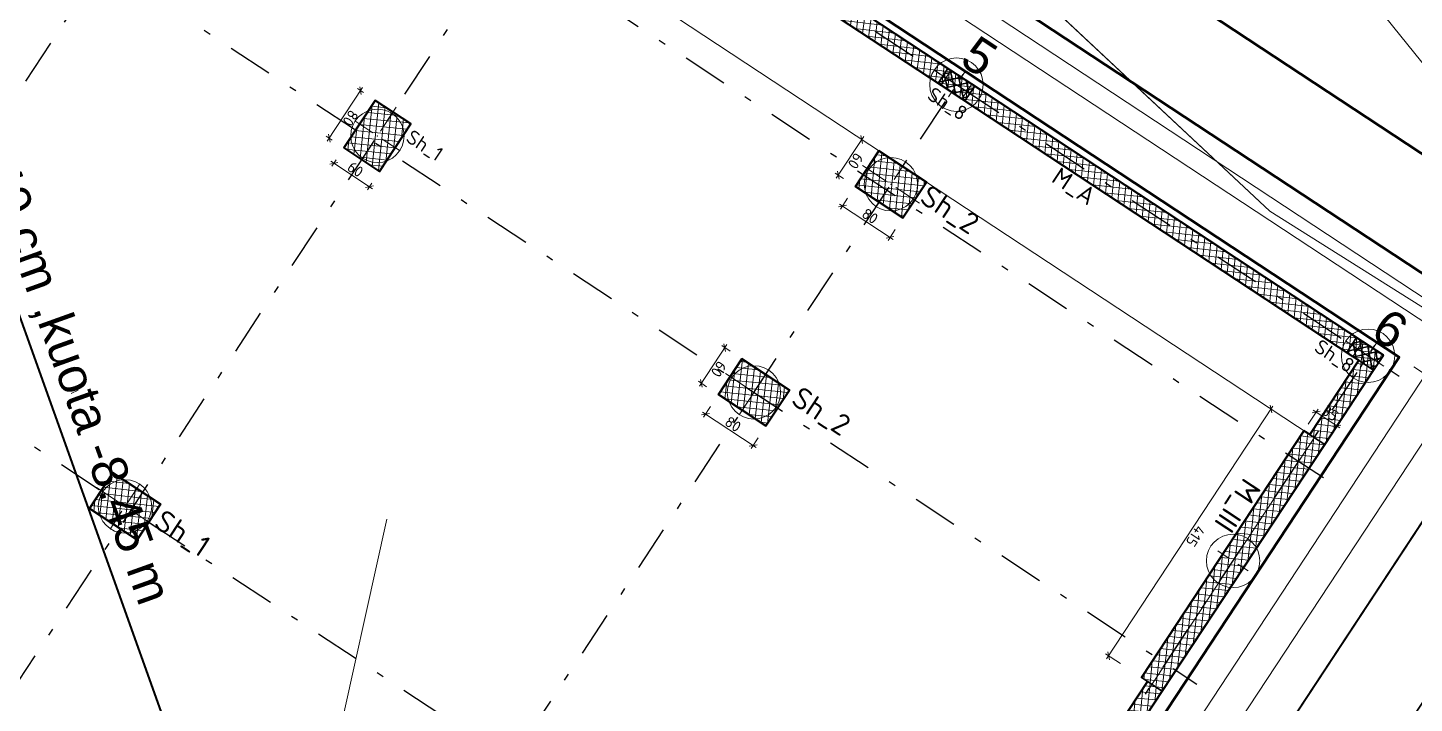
# Model space of a CAD drawing. Header units: metres. Extents: x 7511866 to 7512702, y 4691584 to 4692636.
# Drawn here: x 7511989.86 to 7512009.34, y 4692328.27 to 4692337.76 of the extents above; entities that cross this region are included whole.
import ezdxf

# ---------------------------------------------------------------- set-up
doc = ezdxf.new("R2010")
doc.units = ezdxf.units.M
doc.header["$PDMODE"] = 32
doc.header["$PDSIZE"] = 0.75
doc.linetypes.add('Dot & Dashed', pattern=[134.05555248260504, 63.499999999986, -35.27777777776999, 0, -35.27777470484902])
doc.layers.get('0').update_dxf_attribs({"lineweight": 0})
doc.layers.get('Defpoints').update_dxf_attribs({"lineweight": 0})
for name, color, linetype, lineweight in [('2D Drafting - General', 7, 'Continuous', 0), ('A - Akset_Pen_No__47', 7, 'Continuous', 25), ('A - Fleta_Pen_No__1', 7, 'Continuous', 0), ('A - Muret_Pen_No__101', 252, 'Continuous', 13), ('A - Muret_Pen_No__22', 8, 'Continuous', 35), ('A - Pllaka meskatit_Pen_No__7', 7, 'Continuous', 35), ('A - Pllaka Perdhes kolollt v2', 1, 'Continuous', 0), ('A - Shtyllat_Pen_No__101', 252, 'Continuous', 13), ('A - Shtyllat_Pen_No__20', 1, 'Continuous', 0), ('A - Shtyllat_Pen_No__22', 8, 'Continuous', 35), ('Drawing & Figure_Pen_No__6', 5, 'Continuous', 35), ('lifti project', 4, 'Continuous', 0), ('parcela', 7, 'Continuous', 0), ('Parcela Fqinje', 251, 'Continuous', 0), ('Themel pllaka o3 ferizaj', 30, 'Continuous', 0)]:
    doc.layers.add(name, color=color, linetype=linetype, lineweight=lineweight)
doc.layers.add('2D Drafting - General_Pen_No__106', color=171, linetype='Continuous', lineweight=0, true_color=0xaaaaff)
doc.layers.add('A - Muret', color=7, linetype='Continuous')
doc.layers.add('A - Shtyllat', color=7, linetype='Continuous')
doc.styles.add('GENERATED_STYLE_2', font='arial.ttf')
doc.styles.add('K.B', font='isocpeur.ttf')
doc.dimstyles.new('FT 1_50', dxfattribs={"dimtxt": 15, "dimasz": 8, "dimexe": 5, "dimexo": 20, "dimgap": 2, "dimtad": 1, "dimdec": 0, "dimtxsty": 'K.B', "dimblk": 'OBLIQUE', "dimcen": 2.5, "dimdle": 5, "dimclrd": 256, "dimclre": 256, "dimclrt": 256, "dimadec": 0, "dimazin": 0, "dimtfac": 1, "dimtdec": 0, "dimtmove": 0, "dimatfit": 3, "dimldrblk": 'ARCHTICK', "dimfxl": 20, "dimfxlon": 1, "dimarcsym": 0})
pattern_1 = [(44.99999999999999, (0, 0), (-64.34671472773822, 64.34671472773826), []), (135.0000000000002, (0, 0), (64.34671472773803, 64.34671472773844), [])]

# ---------------------------------------------------------------- blocks, each defined once
blk = doc.blocks.new('Slab_2', base_point=(230711.063749268, -31544.67652926594))
at = {"layer": 'A - Pllaka meskatit_Pen_No__7', "color": 7, "linetype": 'Continuous', "lineweight": 35, "flags": 128}
blk.add_lwpolyline([(230711.063749268, -31544.67652926594), (230711.063749268, -57316.15496789142), (250511.0637492677, -57316.15496789142), (250511.0637492677, -53786.30152627585, -0.325551855166116), (255155.2266219415, -47409.50501816085), (266240.1735741652, -43835.79124670484), (259305.5587494549, -22325.99998460427)], format="xyb", close=True, dxfattribs=at)
blk = doc.blocks.new('Wall_26', base_point=(232211.0637492681, -31166.15485543149))
at = {"layer": 'A - Muret_Pen_No__101', "linetype": 'Continuous', "lineweight": 13}
h = blk.add_hatch(dxfattribs=at)
h.set_pattern_fill('CONCRETE_BLOCK', color=252, style=0, pattern_type=2)
h.set_pattern_definition(pattern_1)
h.paths.add_polyline_path([(258812.7745361183, -22589.93883287753), (252554.948114552, -24607.42070775358), (252631.6584939332, -24845.36091894077), (258889.4848161437, -22827.87894470886)])
h = blk.add_hatch(dxfattribs=at)
h.set_pattern_fill('CONCRETE_BLOCK', color=252, style=0, pattern_type=2)
h.set_pattern_definition(pattern_1)
h.paths.add_polyline_path([(246463.67970749, -26571.20538661428), (246540.3900440252, -26809.14553936952), (252298.5422196253, -24952.75545508459), (252221.8318830901, -24714.81530232935)])
at = {"layer": 'A - Muret_Pen_No__22', "color": 8, "linetype": 'Continuous', "lineweight": 35, "flags": 128}
for points in [[(258812.7745158327, -22589.93880090773), (252554.9481139286, -24607.42074879387)], [(252631.6584545004, -24845.36091700713), (258889.4848564045, -22827.87896912099)], [(252221.8318783985, -24714.81522549671), (246463.679807093, -26571.20546564581)], [(246540.3901476648, -26809.14563385907), (252298.5422189704, -24952.75539370997)]]:
    blk.add_lwpolyline(points, dxfattribs=at)
blk = doc.blocks.new('Wall_27', base_point=(259145.8907511716, -22482.54432426653))
at = {"layer": 'A - Muret_Pen_No__101', "linetype": 'Continuous', "lineweight": 13}
h = blk.add_hatch(dxfattribs=at)
h.set_pattern_fill('CONCRETE_BLOCK', color=252, style=0, pattern_type=2)
h.set_pattern_definition(pattern_1)
h.paths.add_polyline_path([(258984.6609225791, -22797.19501182909), (259368.2127371205, -23986.89562666149), (259606.152734554, -23910.18527271984), (259222.6010993454, -22720.48450097122)])
h = blk.add_hatch(dxfattribs=at)
h.set_pattern_fill('CONCRETE_BLOCK', color=252, style=0, pattern_type=2)
h.set_pattern_definition(pattern_1)
h.paths.add_polyline_path([(260879.5444499212, -27859.99227168611), (260641.6043909481, -27936.70232952798), (262205.8361793683, -32788.63707517453), (262443.7762383414, -32711.92677258924)])
at = {"layer": 'A - Muret_Pen_No__22', "color": 8, "linetype": 'Continuous', "lineweight": 35, "flags": 128}
for points in [[(259606.1527978981, -23910.18533983909), (259222.6010818973, -22720.48446128426)], [(258984.6609236989, -22797.19483292018), (259368.2126257078, -23986.89566807518)], [(260641.6042678113, -27936.70241421885), (262205.8360569261, -32788.6372541336)], [(262443.7762319846, -32711.92693479448), (260879.5445104604, -27859.99230453213)]]:
    blk.add_lwpolyline(points, dxfattribs=at)
blk = doc.blocks.new('Column_53', base_point=(260076.2905198961, -25938.78601671993))
at = {"layer": 'A - Shtyllat_Pen_No__101', "linetype": 'Continuous', "lineweight": 13}
h = blk.add_hatch(dxfattribs=at)
h.set_pattern_fill('CONCRETE_BLOCK', color=252, style=0, pattern_type=2)
h.set_pattern_definition(pattern_1)
h.paths.add_polyline_path([(259606.1529068048, -23910.18538266136), (259368.2127833531, -23986.89575459221), (260641.6042584988, -27936.70237572264), (260879.5443819504, -27859.9923214765)])
h = blk.add_hatch(dxfattribs=at)
h.set_pattern_fill('CONCRETE_BLOCK', color=252, style=0, pattern_type=2)
h.set_pattern_definition(pattern_1)
h.paths.add_polyline_path([(259368.2127833531, -23986.89575459221), (259273.0366704355, -24017.57996690148), (260546.4281455812, -27967.38658803192), (260641.6042584988, -27936.70237572264)])
at = {"layer": 'A - Shtyllat_Pen_No__101', "color": 252, "linetype": 'Continuous', "lineweight": 13}
for p, q in [((260051.7432109354, -25862.64516288448), (259415.0473847686, -23887.74176652766)), ((260152.4313737316, -25914.23870775928), (260318.9894914966, -25860.54146940785)), ((260000.1496660607, -25963.33332568057), (259833.5915482957, -26017.03056403199)), ((260100.8378288568, -26014.92687055537), (260737.5336550236, -27989.83026691219))]:
    blk.add_line(p, q, dxfattribs=at)
blk.add_point((260076.2905198961, -25938.78601671993), dxfattribs=at)
at = {"layer": 'A - Shtyllat_Pen_No__22', "color": 8, "linetype": 'Continuous', "lineweight": 35, "flags": 128}
for points in [[(260879.5443819504, -27859.9923214765), (259606.1529068048, -23910.18538266136)], [(259368.2127833531, -23986.89575459221), (259273.0366704355, -24017.57996690148), (260546.4281455812, -27967.38658803192), (260641.6042584988, -27936.70237572264)]]:
    blk.add_lwpolyline(points, dxfattribs=at)
blk = doc.blocks.new('Column_54', base_point=(247892.6967722728, -31574.05820313982))
at = {"layer": 'A - Shtyllat_Pen_No__101', "linetype": 'Continuous', "lineweight": 13}
h = blk.add_hatch(dxfattribs=at)
h.set_pattern_fill('CONCRETE_BLOCK', color=252, style=0, pattern_type=2)
h.set_pattern_definition(pattern_1)
h.paths.add_polyline_path([(247729.9051151932, -32046.81488091949), (248300.961518959, -31862.71006371457), (248055.4884293524, -31101.30152536015), (247484.4320255866, -31285.40634256507)])
at = {"layer": 'A - Shtyllat_Pen_No__101', "color": 252, "linetype": 'Continuous', "lineweight": 13}
for p, q in [((247868.1494633122, -31497.91734930438), (247745.4129185089, -31117.21308012717)), ((247968.8376261083, -31549.51089417917), (248254.3658279912, -31457.4584855767)), ((247816.5559184374, -31598.60551210048), (247531.0277165545, -31690.65792070294)), ((247917.2440812335, -31650.19905697526), (248039.9806260368, -32030.90332615247))]:
    blk.add_line(p, q, dxfattribs=at)
blk.add_point((247892.6967722728, -31574.05820313982), dxfattribs=at)
at = {"layer": 'A - Shtyllat_Pen_No__22', "color": 8, "linetype": 'Continuous', "lineweight": 35, "flags": 128}
blk.add_lwpolyline([(247729.9051151932, -32046.81488091949), (248300.961518959, -31862.71006371457), (248055.4884293524, -31101.30152536015), (247484.4320255866, -31285.40634256507)], close=True, dxfattribs=at)
blk = doc.blocks.new('Column_60', base_point=(249729.9620734264, -37598.78983417839))
at = {"layer": 'A - Shtyllat_Pen_No__101', "linetype": 'Continuous', "lineweight": 13}
h = blk.add_hatch(dxfattribs=at)
h.set_pattern_fill('CONCRETE_BLOCK', color=252, style=0, pattern_type=2)
h.set_pattern_definition(pattern_1)
h.paths.add_polyline_path([(250202.7187512061, -37761.581491258), (250018.6139340011, -37190.52508749221), (249257.2053956467, -37435.99817709882), (249441.3102128517, -38007.05458086461)])
at = {"layer": 'A - Shtyllat_Pen_No__101', "color": 252, "linetype": 'Continuous', "lineweight": 13}
for p, q in [((249705.4147644658, -37522.64898034296), (249613.3623558633, -37237.12077846007)), ((249806.1029272618, -37574.24252521774), (250186.807196439, -37451.50598041443)), ((249653.821219591, -37623.33714313907), (249273.1169504138, -37746.07368794239)), ((249754.5093823871, -37674.93068801385), (249846.5617909895, -37960.45888989674))]:
    blk.add_line(p, q, dxfattribs=at)
blk.add_point((249729.9620734264, -37598.78983417839), dxfattribs=at)
at = {"layer": 'A - Shtyllat_Pen_No__22', "color": 8, "linetype": 'Continuous', "lineweight": 35, "flags": 128}
blk.add_lwpolyline([(250202.7187512061, -37761.581491258), (250018.6139340011, -37190.52508749221), (249257.2053956467, -37435.99817709882), (249441.3102128517, -38007.05458086461)], close=True, dxfattribs=at)
blk = doc.blocks.new('Column_69', base_point=(254014.649215309, -29705.44955358149))
at = {"layer": 'A - Shtyllat_Pen_No__101', "linetype": 'Continuous', "lineweight": 13}
h = blk.add_hatch(dxfattribs=at)
h.set_pattern_fill('CONCRETE_BLOCK', color=252, style=0, pattern_type=2)
h.set_pattern_definition(pattern_1)
h.paths.add_polyline_path([(253541.8925375293, -29542.65789650185), (253725.9973547342, -30113.71430026766), (254487.4058930887, -29868.24121066113), (254303.3010758838, -29297.18480689531)])
at = {"layer": 'A - Shtyllat_Pen_No__101', "color": 252, "linetype": 'Continuous', "lineweight": 13}
for p, q in [((253990.1019063483, -29629.30869974605), (253898.0494977459, -29343.78049786314)), ((254090.7900691445, -29680.90224462084), (254471.4943383217, -29558.16569981757)), ((253938.5083614735, -29729.99686254214), (253557.8040922963, -29852.7334073454)), ((254039.1965242696, -29781.59040741693), (254131.2489328721, -30067.11860929984))]:
    blk.add_line(p, q, dxfattribs=at)
blk.add_point((254014.649215309, -29705.44955358149), dxfattribs=at)
at = {"layer": 'A - Shtyllat_Pen_No__22', "color": 8, "linetype": 'Continuous', "lineweight": 35, "flags": 128}
blk.add_lwpolyline([(253541.8925375293, -29542.65789650185), (253725.9973547342, -30113.71430026766), (254487.4058930887, -29868.24121066113), (254303.3010758838, -29297.18480689531)], close=True, dxfattribs=at)
blk = doc.blocks.new('Column_70', base_point=(252940.7044640248, -26374.28724711568))
at = {"layer": 'A - Shtyllat_Pen_No__101', "linetype": 'Continuous', "lineweight": 13}
h = blk.add_hatch(dxfattribs=at)
h.set_pattern_fill('CONCRETE_BLOCK', color=252, style=0, pattern_type=2)
h.set_pattern_definition(pattern_1)
h.paths.add_polyline_path([(252467.9477862452, -26211.49559003604), (252652.0526034501, -26782.55199380186), (253413.4611418045, -26537.07890419532), (253229.3563245996, -25966.02250042951)])
at = {"layer": 'A - Shtyllat_Pen_No__101', "color": 252, "linetype": 'Continuous', "lineweight": 13}
for p, q in [((252916.1571550642, -26298.14639328024), (252824.1047464617, -26012.61819139733)), ((253016.8453178603, -26349.73993815503), (253397.5495870375, -26227.00339335177)), ((252864.5636101894, -26398.83455607633), (252483.8593410122, -26521.5711008796)), ((252965.2517729855, -26450.42810095113), (253057.3041815879, -26735.95630283403))]:
    blk.add_line(p, q, dxfattribs=at)
blk.add_point((252940.7044640248, -26374.28724711568), dxfattribs=at)
at = {"layer": 'A - Shtyllat_Pen_No__22', "color": 8, "linetype": 'Continuous', "lineweight": 35, "flags": 128}
blk.add_lwpolyline([(252467.9477862452, -26211.49559003604), (252652.0526034501, -26782.55199380186), (253413.4611418045, -26537.07890419532), (253229.3563245996, -25966.02250042951)], close=True, dxfattribs=at)
blk = doc.blocks.new('Column_78', base_point=(259017.6878038994, -22655.21164671181))
at = {"layer": 'A - Shtyllat_Pen_No__101', "linetype": 'Continuous', "lineweight": 13}
h = blk.add_hatch(dxfattribs=at)
h.set_pattern_fill('CONCRETE_BLOCK', color=252, style=0, pattern_type=2)
h.set_pattern_definition(pattern_1)
h.paths.add_polyline_path([(258812.7745158642, -22589.93890844533), (258889.4848877953, -22827.8790318977), (258984.6610007132, -22797.19481958833), (259145.8907511716, -22482.54432426653)])
h = blk.add_hatch(dxfattribs=at)
h.set_pattern_fill('CONCRETE_BLOCK', color=252, style=0, pattern_type=2)
h.set_pattern_definition(pattern_1)
h.paths.add_polyline_path([(259145.8907522344, -22482.54432420489), (258984.6610007132, -22797.19481958833), (259222.6011241655, -22720.48444765726)])
at = {"layer": 'A - Shtyllat_Pen_No__101', "color": 252, "linetype": 'Continuous', "lineweight": 13}
for p, q in [((258993.1404949164, -22579.07079288356), (258954.7853246304, -22460.10070877694)), ((259093.8286577276, -22630.66433772882), (259260.3867754769, -22576.96709932854)), ((258941.5469500711, -22679.75895569479), (258774.9888323219, -22733.45619409508)), ((259042.2351128823, -22731.35250054005), (259080.5902831683, -22850.32258464668))]:
    blk.add_line(p, q, dxfattribs=at)
blk.add_point((259017.6878038994, -22655.21164671181), dxfattribs=at)
at = {"layer": 'A - Shtyllat_Pen_No__22', "color": 8, "linetype": 'Continuous', "lineweight": 35, "flags": 128}
for points in [[(259145.8907511716, -22482.54432426653), (258812.7745158642, -22589.93890844533)], [(259222.6011241655, -22720.48444765726), (259145.8907522344, -22482.54432420489)], [(258889.4848877953, -22827.8790318977), (258984.6610007132, -22797.19481958833)]]:
    blk.add_lwpolyline(points, dxfattribs=at)
blk = doc.blocks.new('Column_79', base_point=(252426.7451670886, -24780.08807323442))
at = {"layer": 'A - Shtyllat_Pen_No__101', "linetype": 'Continuous', "lineweight": 13}
h = blk.add_hatch(dxfattribs=at)
h.set_pattern_fill('CONCRETE_BLOCK', color=252, style=0, pattern_type=2)
h.set_pattern_definition(pattern_1)
h.paths.add_polyline_path([(252221.8318790534, -24714.81522752808), (252298.5422196253, -24952.75539574134), (252631.6584551238, -24845.36091894077), (252554.948114552, -24607.42075072751)])
at = {"layer": 'A - Shtyllat_Pen_No__101', "color": 252, "linetype": 'Continuous', "lineweight": 13}
for p, q in [((252402.1978581056, -24703.94721940618), (252363.8426878197, -24584.97713529955)), ((252502.8860209169, -24755.54076425144), (252669.4441386661, -24701.84352585115)), ((252350.6043132604, -24804.63538221741), (252184.0461955111, -24858.33262061769)), ((252451.2924760716, -24856.22892706267), (252489.6476463575, -24975.19901116929))]:
    blk.add_line(p, q, dxfattribs=at)
blk.add_point((252426.7451670886, -24780.08807323442), dxfattribs=at)
at = {"layer": 'A - Shtyllat_Pen_No__22', "color": 8, "linetype": 'Continuous', "lineweight": 35, "flags": 128}
for points in [[(252554.948114552, -24607.42075072751), (252221.8318790534, -24714.81522752808)], [(252298.5422196253, -24952.75539574134), (252631.6584551238, -24845.36091894077)]]:
    blk.add_lwpolyline(points, dxfattribs=at)
blk = doc.blocks.new('Polyline_5', base_point=(516777.2041762705, 123547.4077139645))
at = {"layer": '2D Drafting - General_Pen_No__106', "linetype": 'Continuous', "lineweight": 13, "true_color": 0xaaaaff}
blk.add_hatch(color=161, dxfattribs=at).paths.add_polyline_path([(516777.2041762705, 123547.4077139645), (516952.0903954058, 123997.5942215874), (516703.5667793594, 124024.7237676074)])
at = {"layer": '2D Drafting - General_Pen_No__106', "color": 161, "linetype": 'Continuous', "lineweight": 13, "true_color": 0xaaaaff}
for p, q in [((516703.5667793594, 124024.7237676074), (516952.0903954058, 123997.5942215874)), ((516777.2041762705, 123547.4077139645), (516703.5667793594, 124024.7237676074)), ((516777.2041762705, 123547.4077139645), (516952.0903954058, 123997.5942215874))]:
    blk.add_line(p, q, dxfattribs=at)
at = {"layer": '2D Drafting - General_Pen_No__106', "color": 161, "linetype": 'Continuous', "lineweight": 13, "true_color": 0xaaaaff, "flags": 128}
blk.add_lwpolyline([(516827.8285873826, 124011.1589945974), (516853.589603264, 124247.146018308), (512541.4557738736, 129616.094360889)], dxfattribs=at)
blk = doc.blocks.new('_Oblique')
at = {"color": 0, "linetype": 'ByBlock', "lineweight": -2}
blk.add_line((-0.5, -0.5), (0.5, 0.5), dxfattribs=at)
blk = doc.blocks.new('*D156')
at = {"lineweight": -2, "transparency": 16777216}
for p, q in [((4561.825168463611, 4144.381285521631), (4585.619185278772, 4152.052319597939)), ((5275.856071202002, 1994.78018320959), (4579.326175100477, 4155.276916145708)), ((5255.286650934611, 1993.402159311577), (5279.080667749772, 2001.073193387883))]:
    blk.add_line(p, q, dxfattribs=at)
at = {"layer": 'Defpoints', "color": 0, "transparency": 16777216}
for p in [(4580.86038191574, 4150.518112782675), (4491.905453161053, 4121.839630497255), (5185.366935632052, 1970.8605042872)]:
    blk.add_point(p, dxfattribs=at)
at = {"lineweight": -2, "transparency": 16777216, "xscale": 8, "yscale": 8, "zscale": 8}
for p, rotation in [((4580.86038191574, 4150.518112782675), 107.8689790706398), ((5274.32186438674, 1999.538986572622), 287.8689790706398)]:
    blk.add_blockref('_Oblique', p, dxfattribs=dict(at, rotation=rotation))
at = {"transparency": 16777216, "insert": (4936.632849541003, 3077.943542626645), "char_height": 15, "attachment_point": 5, "rotation": 287.86897907063985, "style": 'K.B'}
blk.add_mtext('2260', dxfattribs=at)
blk = doc.blocks.new('_ArchTick')
at = {"color": 0, "linetype": 'ByBlock', "const_width": 0.15}
blk.add_lwpolyline([(-0.5, -0.5), (0.5, 0.5)], dxfattribs=at)
blk = doc.blocks.new('*D181')
at = {"lineweight": -2, "transparency": 16777216}
for p, q in [((1783.96293684708, 3312.152810472845), (4487.930043595199, 4183.893967095912)), ((4485.768625920877, 4174.303188197925), (4481.637033420443, 4187.118563650584)), ((1791.319125902189, 3305.63044519494), (1787.187533401755, 3318.4458206476))]:
    blk.add_line(p, q, dxfattribs=at)
at = {"layer": 'Defpoints', "color": 0, "lineweight": 5, "transparency": 16777216}
for p in [(4483.171240230484, 4182.35976028587), (4491.905453161039, 4155.267974739064), (1797.455953142351, 3286.595231736078)]:
    blk.add_point(p, dxfattribs=at)
at = {"lineweight": -2, "transparency": 16777216, "xscale": 8, "yscale": 8, "zscale": 8}
for p, rotation in [((4483.171240230484, 4182.35976028587), 17.86897900778238), ((1788.721740211795, 3313.687017282885), 197.8689790077824)]:
    blk.add_blockref('_Oblique', p, dxfattribs=dict(at, rotation=rotation))
at = {"transparency": 16777216, "insert": (3133.031497282062, 3757.065115177336), "char_height": 15, "attachment_point": 5, "rotation": 17.868979007782375, "style": 'K.B'}
blk.add_mtext('2831', dxfattribs=at)
blk = doc.blocks.new('*D182')
at = {"lineweight": -2, "transparency": 16777216}
for p, q in [((1610.263799490423, 3285.940887125777), (4479.230906238543, 4210.876955212019)), ((4480.60893011399, 4190.307534943118), (4472.937896063787, 4214.101551766695)), ((1621.159430095301, 3268.439880476957), (1613.488396045098, 3292.233897300533))]:
    blk.add_line(p, q, dxfattribs=at)
at = {"layer": 'Defpoints', "color": 0, "lineweight": 5, "transparency": 16777216}
for p in [(4474.472102873828, 4209.342748401978), (4491.90545316104, 4155.267974739065), (1632.455953142351, 3233.400320272903)]:
    blk.add_point(p, dxfattribs=at)
at = {"lineweight": -2, "transparency": 16777216, "xscale": 8, "yscale": 8, "zscale": 8}
for p, rotation in [((4474.472102873828, 4209.342748401978), 17.86897900778239), ((1615.022602855138, 3287.475093935818), 197.8689790077824)]:
    blk.add_blockref('_Oblique', p, dxfattribs=dict(at, rotation=rotation))
at = {"transparency": 16777216, "insert": (3041.832359925406, 3757.450647561857), "char_height": 15, "attachment_point": 5, "rotation": 17.86897900778239, "style": 'K.B'}
blk.add_mtext('3004', dxfattribs=at)
blk = doc.blocks.new('*D185')
at = {"lineweight": -2, "transparency": 16777216}
for p, q in [((4515.262286135158, 4129.369719386862), (4539.056302950319, 4137.040753463169)), ((5097.284588686789, 2389.232950220146), (4532.763292772026, 4140.265350010939)), ((5076.715168419399, 2387.854926322133), (5100.509185234559, 2395.52596039844))]:
    blk.add_line(p, q, dxfattribs=at)
at = {"layer": 'Defpoints', "color": 0, "transparency": 16777216}
for p in [(4534.297499587287, 4135.506546647907), (4491.905453161054, 4121.839630497256), (5053.358335445293, 2380.324837432526)]:
    blk.add_point(p, dxfattribs=at)
at = {"lineweight": -2, "transparency": 16777216, "xscale": 8, "yscale": 8, "zscale": 8}
for p, rotation in [((4534.297499587287, 4135.506546647907), 107.8689790706402), ((5095.750381871528, 2393.991753583178), 287.8689790706402)]:
    blk.add_blockref('_Oblique', p, dxfattribs=dict(at, rotation=rotation))
at = {"transparency": 16777216, "insert": (4824.065667119169, 3267.664143064539), "char_height": 15, "attachment_point": 5, "rotation": 287.8689790706402, "style": 'K.B'}
blk.add_mtext('1830', dxfattribs=at)
blk = doc.blocks.new('*D228')
at = {"lineweight": -2, "transparency": 16777216}
for p, q in [((3939.315873411462, 3310.127136400331), (4024.974333976337, 3337.742858981066)), ((4016.226994764566, 3348.580294432708), (4021.749737421664, 3331.44984880631)), ((3940.086140929121, 3324.032985472055), (3945.608883586218, 3306.902539845657))]:
    blk.add_line(p, q, dxfattribs=at)
at = {"layer": 'Defpoints', "color": 0, "lineweight": 5, "transparency": 16777216}
for p in [(4010.090167524403, 3367.615507891569), (3933.949313688957, 3343.068198930916), (4020.215530611623, 3336.208652171025)]:
    blk.add_point(p, dxfattribs=at)
at = {"lineweight": -2, "transparency": 16777216, "xscale": 8, "yscale": 8, "zscale": 8}
for p, rotation in [((4020.215530611623, 3336.208652171025), 17.86897900778515), ((3944.074676776178, 3311.661343210372), 197.8689790077852)]:
    blk.add_blockref('_Oblique', p, dxfattribs=dict(at, rotation=rotation))
at = {"lineweight": 5, "transparency": 16777216, "insert": (3979.230110754823, 3332.976724083657), "char_height": 15, "attachment_point": 5, "rotation": 17.86897900778515, "style": 'K.B'}
blk.add_mtext('80', dxfattribs=at)
blk = doc.blocks.new('*D229')
at = {"lineweight": -2, "transparency": 16777216}
for p, q in [((3896.503618509606, 3394.037012067334), (3883.382313867953, 3389.806790014642)), ((3908.085805763199, 3329.476553083385), (3886.606910422627, 3396.099800189398)), ((3914.914100230096, 3336.931371690752), (3901.792795588443, 3332.701149638059))]:
    blk.add_line(p, q, dxfattribs=at)
at = {"layer": 'Defpoints', "color": 0, "lineweight": 5, "transparency": 16777216}
for p in [(3888.141117232668, 3391.340996824682), (3915.538831968468, 3400.173839307497), (3933.949313688957, 3343.068198930915)]:
    blk.add_point(p, dxfattribs=at)
at = {"lineweight": -2, "transparency": 16777216, "xscale": 8, "yscale": 8, "zscale": 8}
for p, rotation in [((3888.141117232668, 3391.340996824682), 107.8689790077856), ((3906.551598953158, 3334.2353564481), 287.8689790077855)]:
    blk.add_blockref('_Oblique', p, dxfattribs=dict(at, rotation=rotation))
at = {"lineweight": 5, "transparency": 16777216, "insert": (3906.388084485873, 3365.703169575469), "char_height": 15, "attachment_point": 5, "rotation": 287.8689790077856, "style": 'K.B'}
blk.add_mtext('60', dxfattribs=at)
blk = doc.blocks.new('*D230')
at = {"lineweight": -2, "transparency": 16777216}
for p, q in [((3831.921398283049, 3643.243367046916), (3917.579858847923, 3670.859089627651)), ((3908.832519636152, 3681.696525079293), (3914.355262293249, 3664.566079452895)), ((3832.691665800706, 3657.149216118639), (3838.214408457804, 3640.018770492242))]:
    blk.add_line(p, q, dxfattribs=at)
at = {"layer": 'Defpoints', "color": 0, "lineweight": 5, "transparency": 16777216}
for p in [(3902.695692395988, 3700.731738538153), (3826.554838560543, 3676.1844295775), (3912.821055483209, 3669.32488281761)]:
    blk.add_point(p, dxfattribs=at)
at = {"lineweight": -2, "transparency": 16777216, "xscale": 8, "yscale": 8, "zscale": 8}
for p, rotation in [((3912.821055483209, 3669.32488281761), 17.86897900778515), ((3836.680201647763, 3644.777573856957), 197.8689790077852)]:
    blk.add_blockref('_Oblique', p, dxfattribs=dict(at, rotation=rotation))
at = {"lineweight": 5, "transparency": 16777216, "insert": (3871.835635626408, 3666.092954730242), "char_height": 15, "attachment_point": 5, "rotation": 17.86897900778515, "style": 'K.B'}
blk.add_mtext('80', dxfattribs=at)
blk = doc.blocks.new('*D231')
at = {"lineweight": -2, "transparency": 16777216}
for p, q in [((3789.109143381193, 3727.153242713919), (3775.987838739539, 3722.923020661226)), ((3800.691330634785, 3662.59278372997), (3779.212435294214, 3729.216030835982)), ((3807.519625101682, 3670.047602337337), (3794.398320460029, 3665.817380284644))]:
    blk.add_line(p, q, dxfattribs=at)
at = {"layer": 'Defpoints', "color": 0, "lineweight": 5, "transparency": 16777216}
for p in [(3780.746642104255, 3724.457227471267), (3808.144356840054, 3733.290069954082), (3826.554838560543, 3676.1844295775)]:
    blk.add_point(p, dxfattribs=at)
at = {"lineweight": -2, "transparency": 16777216, "xscale": 8, "yscale": 8, "zscale": 8}
for p, rotation in [((3780.746642104255, 3724.457227471267), 107.8689790077856), ((3799.157123824744, 3667.351587094685), 287.8689790077855)]:
    blk.add_blockref('_Oblique', p, dxfattribs=dict(at, rotation=rotation))
at = {"lineweight": 5, "transparency": 16777216, "insert": (3798.993609357459, 3698.819400222053), "char_height": 15, "attachment_point": 5, "rotation": 287.8689790077856, "style": 'K.B'}
blk.add_mtext('60', dxfattribs=at)
blk = doc.blocks.new('*D263')
at = {"lineweight": -2, "transparency": 16777216}
for p, q in [((3290.757567315339, 3219.762167461013), (3281.416347817403, 3216.750619920704)), ((3284.640944372077, 3223.04363009546), (3312.25666695282, 3137.385169530588)), ((3315.304876275999, 3143.621313625571), (3305.963656778064, 3140.609766085262))]:
    blk.add_line(p, q, dxfattribs=at)
at = {"layer": 'Defpoints', "color": 0, "lineweight": 5, "transparency": 16777216}
for p in [(3309.792780774198, 3225.898994701178), (3310.722460142779, 3142.143972895304), (3334.340089734859, 3149.758140865736)]:
    blk.add_point(p, dxfattribs=at)
at = {"lineweight": -2, "transparency": 16777216, "xscale": 8, "yscale": 8, "zscale": 8}
for p, rotation in [((3286.175151182118, 3218.284826730745), 107.8689790077907), ((3310.722460142779, 3142.143972895304), 287.8689790077907)]:
    blk.add_blockref('_Oblique', p, dxfattribs=dict(at, rotation=rotation))
at = {"lineweight": 5, "transparency": 16777216, "insert": (3307.490532055407, 3183.129392752103), "char_height": 15, "attachment_point": 5, "rotation": 287.8689790077907, "style": 'K.B'}
blk.add_mtext('80', dxfattribs=at)
blk = doc.blocks.new('*D264')
at = {"lineweight": -2, "transparency": 16777216}
for p, q in [((3337.503185161733, 3123.651784865884), (3404.126432267747, 3145.130680206458)), ((3397.582557351606, 3149.133409127368), (3400.901835713074, 3138.837670031702)), ((3340.476916975022, 3130.722927406876), (3343.796195336489, 3120.42718831121))]:
    blk.add_line(p, q, dxfattribs=at)
at = {"layer": 'Defpoints', "color": 0, "lineweight": 5, "transparency": 16777216}
for p in [(3391.445730111443, 3168.168622586229), (3334.340089734858, 3149.758140865736), (3399.367628903033, 3143.596473396417)]:
    blk.add_point(p, dxfattribs=at)
at = {"lineweight": -2, "transparency": 16777216, "xscale": 8, "yscale": 8, "zscale": 8}
for p, rotation in [((3399.367628903033, 3143.596473396417), 17.86897900778763), ((3342.261988526448, 3125.185991675925), 197.8689790077876)]:
    blk.add_blockref('_Oblique', p, dxfattribs=dict(at, rotation=rotation))
at = {"lineweight": 5, "transparency": 16777216, "insert": (3367.899815775662, 3143.43295892913), "char_height": 15, "attachment_point": 5, "rotation": 17.868979007787633, "style": 'K.B'}
blk.add_mtext('60', dxfattribs=at)
blk = doc.blocks.new('*D269')
at = {"lineweight": -2, "transparency": 16777216}
for p, q in [((4455.005639493766, 3941.833867186731), (4431.211622455784, 3934.162833801567)), ((4434.436219186347, 3940.455843886196), (4564.843780054978, 3535.95757495796)), ((4582.344787008329, 3546.853205073687), (4558.550769970349, 3539.182171688523))]:
    blk.add_line(p, q, dxfattribs=at)
at = {"layer": 'Defpoints', "color": 0, "lineweight": 30, "transparency": 16777216}
for p in [(4488.653245259095, 3952.681632267537), (4615.99239277366, 3557.700970154493), (4563.309573377946, 3540.716378365556)]:
    blk.add_point(p, dxfattribs=at)
at = {"lineweight": -2, "transparency": 16777216, "xscale": 8, "yscale": 8, "zscale": 8}
for p, rotation in [((4435.970425863379, 3935.6970404786), 107.8689774063757), ((4563.309573377946, 3540.716378365556), 287.8689774063757)]:
    blk.add_blockref('_Oblique', p, dxfattribs=dict(at, rotation=rotation))
at = {"lineweight": 5, "transparency": 16777216, "insert": (4508.681726095096, 3741.121702108441), "char_height": 15, "attachment_point": 5, "rotation": 287.8689774063757, "style": 'K.B'}
blk.add_mtext('415', dxfattribs=at)
blk = doc.blocks.new('*D270')
at = {"lineweight": -2, "transparency": 16777216}
for p, q in [((4474.311190373329, 3980.872755637776), (4517.140422978067, 3994.68061767684)), ((4518.518446853516, 3974.111197407939), (4510.847412803311, 3997.905214231514)), ((4485.206820978208, 3963.371748988957), (4477.535786928003, 3987.165765812532))]:
    blk.add_line(p, q, dxfattribs=at)
at = {"layer": 'Defpoints', "color": 0, "lineweight": 5, "transparency": 16777216}
for p in [(4512.381619613352, 3993.146410866799), (4534.238520501654, 3925.350665984976), (4500.926894626346, 3914.611217565995)]:
    blk.add_point(p, dxfattribs=at)
at = {"lineweight": -2, "transparency": 16777216, "xscale": 8, "yscale": 8, "zscale": 8}
for p, rotation in [((4512.381619613352, 3993.146410866799), 17.86897900778774), ((4479.069993738044, 3982.406962447817), 197.8689790077877)]:
    blk.add_blockref('_Oblique', p, dxfattribs=dict(at, rotation=rotation))
at = {"lineweight": 5, "transparency": 16777216, "insert": (4492.810813736621, 3996.818413050267), "char_height": 15, "attachment_point": 5, "rotation": 17.868979007787743, "style": 'K.B'}
blk.add_mtext('35', dxfattribs=at)
blk = doc.blocks.new('A$C112c8b24')
at = {"lineweight": 30, "true_color": 0x636466}
h = blk.add_hatch(dxfattribs=at)
h.set_pattern_fill('ANSI37', color=251, scale=3, angle=17.86897938013849)
h.set_pattern_definition([(62.86897938013848, (-3171.464526082549, -2087.985123509545), (-8.47692649949891, 4.343655387124207), []), (152.8689793801385, (-3171.464526082549, -2087.985123509545), (-4.343655387124207, -8.47692649949891), [])])
h.paths.add_polyline_path([(3945.939441752249, 3856.47385077832), (3938.268407547414, 3880.267867552044), (3895.43917735471, 3866.460005983338), (3903.110211559546, 3842.665989209615)])
h = blk.add_hatch(dxfattribs=at)
h.set_pattern_fill('ANSI37', color=251, scale=3, angle=17.86897938013849)
h.set_pattern_definition([(62.86897938013848, (-3825.799977262266, -2298.938556141501), (-8.47692649949891, 4.343655387124207), []), (152.8689793801385, (-3825.799977262266, -2298.938556141501), (-4.343655387124207, -8.47692649949891), [])])
h.paths.add_polyline_path([(3291.60399057253, 3645.520418146365), (3283.932956367698, 3669.314434920088), (3241.103726174992, 3655.506573351382), (3248.774760379831, 3631.712556577659)])
for p, q in [((5920, 4180), (125, 4180)), ((3918.54418230724, 3884.415750496751), (3954.235207375757, 3895.922301518272)), ((2825.550409012154, 2408.985334352874), (2828.271093374671, 2419.778037403179))]:
    blk.add_line(p, q)
at = {"lineweight": 40}
for p, q in [((1094.785707357055, 3243.167782958529), (3885.405928849344, 4142.845332107804)), ((1094.785707357055, 3096.071980431734), (3928.36371963331, 4009.598837928929))]:
    blk.add_line(p, q, dxfattribs=at)
at = {"lineweight": 30}
for p, q in [((4794.574322117479, 1792.295555019822), (4101.112839608928, 3943.274681346287)), ((3950.982999473799, 3726.764303288554), (3984.294639416748, 3737.5037327524)), ((4078.322146988365, 3331.78364117551), (4111.633786931314, 3342.523070639356)), ((3472.419921739107, 3141.698178912586), (3454.009440018617, 3198.803819289168)), ((3396.279067903663, 3117.150869951933), (3377.868586183173, 3174.256510328515))]:
    blk.add_line(p, q, dxfattribs=at)
at = {"lineweight": 18}
for p, q in [((3889.959430562929, 3851.559817904747), (3950.816783733051, 3871.179827515709)), ((3235.623979383211, 3640.606385272792), (3296.481332553336, 3660.226394883753))]:
    blk.add_line(p, q, dxfattribs=at)
at = {"color": 5, "lineweight": 35}
blk.add_line((1094.785707357056, 2974.054647052107), (4647.696689846765, 1744.943175308216), dxfattribs=at)
at = {"lineweight": 30}
for points in [[(3885.405928849344, 4142.845332107804), (3928.36371963331, 4009.598837928929), (1094.785707357055, 3096.071980431734), (1094.785707357055, 3243.167782958529), (3885.405928849344, 4142.845332107804)], [(4101.112839608928, 3943.274681346287), (4234.359333812812, 3986.232472052678), (4752.841315036389, 2378.004838480321), (4710.144654262728, 2217.130186728748), (4842.162355760128, 1807.637623134196), (4794.574322117479, 1792.295555019822), (4101.112839607333, 3943.274681351237)], [(3895.43917735471, 3866.460005983338), (3938.268407547414, 3880.267867552044), (3945.939441752249, 3856.47385077832), (3903.110211559546, 3842.665989209615), (3895.43917735471, 3866.460005983338)], [(3950.982999473799, 3726.764303288554), (4078.322146988365, 3331.78364117551), (4111.633786931314, 3342.523070639356), (3984.29461222007, 3737.503765994786)], [(3241.103726174992, 3655.506573351382), (3283.932956367698, 3669.314434920088), (3291.60399057253, 3645.520418146365), (3248.774760379831, 3631.712556577659), (3241.103726174992, 3655.506573351382)], [(2772.122534988903, 2999.981665722195), (2829.228175365486, 3018.392147442687), (2853.775484326143, 2942.251293607245), (2796.669843949559, 2923.840811886753), (2772.122534988903, 2999.981665722195)]]:
    blk.add_lwpolyline(points, dxfattribs=at)
at = {"color": 5, "lineweight": 40}
blk.add_lwpolyline([(1094.785707357056, 2974.054647052107), (3954.235207375745, 3895.922301518268), (4647.696689846765, 1744.943175308216), (3539.2019946244, 1387.571798162617), (3539.201994624405, 1387.571798162618)], dxfattribs=at)
for points in [[(3895.43917735471, 3866.460005983338), (3938.268407547414, 3880.267867552044), (3945.939441752249, 3856.47385077832), (3903.110211559546, 3842.665989209615), (3895.43917735471, 3866.460005983338)], [(3241.103726174992, 3655.506573351382), (3283.932956367698, 3669.314434920088), (3291.60399057253, 3645.520418146365), (3248.774760379831, 3631.712556577659), (3241.103726174992, 3655.506573351382)]]:
    blk.add_lwpolyline(points)
at = {"lineweight": 35}
for points in [[(3270.474111054755, 3507.3727409751), (3346.614964890199, 3531.920049935752), (3365.025446610689, 3474.814409559171), (3288.884592775245, 3450.267100598518), (3270.474111054755, 3507.3727409751)], [(3377.868586183173, 3174.256510328515), (3454.009440018617, 3198.803819289168), (3472.419921739107, 3141.698178912587), (3396.279067903663, 3117.150869951934), (3377.868586183173, 3174.256510328515)], [(2949.399871994901, 2384.922482268828), (3025.540725830346, 2409.469791229481), (3043.951207550836, 2352.3641508529), (2967.810353715391, 2327.816841892247), (2949.399871994901, 2384.922482268828)]]:
    blk.add_lwpolyline(points, dxfattribs=at)
at = {"layer": 'A - Akset_Pen_No__47', "color": 3, "linetype": 'Dot & Dashed', "lineweight": 25, "flags": 128}
for points in [[(4616.607588872146, 1719.162366009018), (3913.944337425644, 3898.683551393172)], [(1079.785707357056, 2945.578348956208), (3975.415548202473, 3879.110306616559)], [(1079.785707357056, 2759.081879866185), (4029.879891654717, 3710.172782543762)], [(3957.50050960642, 1506.714474444291), (3254.90132872505, 3686.036925721236)], [(3366.028481827271, 1255.57432727034), (2645.821867403757, 3489.511523727516)], [(1079.785707357056, 2401.849221977805), (4134.205953518111, 3386.574158741)], [(2620.31583108291, 2085.775225308897), (2212.804437870604, 3349.794245747579)], [(2483.62922075377, 2203.240567974352), (4324.381677390053, 2796.687016195115)]]:
    blk.add_lwpolyline(points, dxfattribs=at)
at = {"layer": '2D Drafting - General', "color": 161, "linetype": 'Continuous', "lineweight": 13, "true_color": 0xaaaaff, "xscale": 0.1, "yscale": 0.1, "zscale": 0.1}
blk.add_blockref('Polyline_5', (3664.426785414231, 2037.340335705673), dxfattribs=at)
at = {"layer": 'A - Muret', "color": 8, "lineweight": 35, "xscale": 0.1, "yscale": 0.1, "zscale": 0.1}
for name, p in [('Wall_26', (1244.785707357056, 3011.906814435547)), ('Wall_27', (3938.268407547417, 3880.267867552043))]:
    blk.add_blockref(name, p, dxfattribs=at)
at = {"layer": 'A - Shtyllat', "color": 8, "lineweight": 35, "xscale": 0.1, "yscale": 0.1, "zscale": 0.1}
for name, p in [('Column_78', (3925.448112820195, 3863.001135307516)), ('Column_53', (4031.308384419863, 3534.64369830671)), ('Column_79', (3266.353849139101, 3650.513492655256)), ('Column_70', (3317.749778832724, 3491.093575267135)), ('Column_69', (3425.144253961138, 3157.97734462055)), ('Column_54', (2812.949009657525, 2971.11647966472)), ('Column_60', (2996.675539772878, 2368.643316560861))]:
    blk.add_blockref(name, p, dxfattribs=at)
at = {"layer": 'Drawing & Figure_Pen_No__6', "color": 5, "linetype": 'Continuous', "lineweight": 30, "xscale": 0.1, "yscale": 0.1, "zscale": 0.1}
blk.add_blockref('Slab_2', (1094.785707357056, 2974.054647052107), dxfattribs=at)
at = {"insert": (2344.041058096598, 4551.993774480296), "char_height": 50, "width": 2860.463492864743, "attachment_point": 1, "style": 'K.B'}
blk.add_mtext('Plani i Pozicionimi dhe Kallupimit për Bazen e Themelit kota -8.45m \\P                             {\\fISOCPEUR|b0|i0|c186|p34;P=1:5}0 ', dxfattribs=at)
at = {"width": 1053.289171696408, "attachment_point": 1, "style": 'K.B'}
for s, insert, char_height, rotation in [('{\\C5;Sh_8}', (3864.773674191212, 3826.462162837881), 20, 17.86897900778595), ('{\\C1;M_A}', (3446.80956537444, 3692.198742082243), 25, 17.868978979603945), ('{\\C5;Sh_8}', (3248.002087516581, 3624.271507873297), 20, 17.86897900778595), ('{\\C6;M_III}', (3977.245081033216, 3630.266020724152), 30, 287.77898491792354), ('{\\C5;Sh_2}', (3351.436871695943, 3534.360665823911), 30, 17.86897900778595), ('{\\C5;Sh_2}', (3459.074541085583, 3216.215640571961), 30, 17.86897900778595), ('{\\C5;Sh_1}', (2836.065115998237, 3015.825653132629), 20, 17.86897900778595), ('{\\C5;Sh_1}', (3033.27957459766, 2409.961545455522), 30, 17.86897900778595)]:
    blk.add_mtext(s, dxfattribs=dict(at, insert=insert, char_height=char_height, rotation=rotation))
at = {"layer": 'A - Fleta_Pen_No__1', "color": 7, "linetype": 'Continuous', "lineweight": 13, "char_height": 49.99999999999999, "attachment_point": 7, "rotation": 17.868979007782432, "style": 'GENERATED_STYLE_2'}
for s, insert in [('\\A1;{\\C146;\\c9000464;6}', (3904.749524809915, 3880.585343210504)), ('\\A1;{\\C146;\\c9000464;5}', (3244.951548952085, 3670.514566807015))]:
    blk.add_mtext(s, dxfattribs=dict(at, insert=insert))
at = {"layer": 'A - Fleta_Pen_No__1', "color": 7, "linetype": 'Continuous', "lineweight": 13, "insert": (2347.954208533875, 2553.205398927729), "char_height": 50, "width": 1922.1518531548, "attachment_point": 8, "rotation": 340.917198895726, "line_spacing_factor": 1.057895285049649, "style": 'GENERATED_STYLE_2'}
blk.add_mtext('\\A1;{\\C5;PLLAKA  POS  - 300  ,h\\H0.5x;pllakes\\H2x; = 140 cm ,kuota -8.45 m\\C6; }', dxfattribs=at)
for p1, p2, distance, picture, middle in [((1094.785707357056, 3007.482991293919), (3954.235207375745, 3929.350645760081), 56.815515917152155, '*D182', (2504.162114140111, 3531.533318582874)), ((1259.785707357056, 3060.677902757096), (3954.235207375745, 3929.350645760081), 28.46491383493772, '*D181', (2595.361251496767, 3531.147786198353)), ((4647.696689846758, 1744.943175308216), (3954.235207375757, 3895.922301518272), -93.46354741794596, '*D156', (4398.962603755706, 2852.026213647662)), ((4515.688089659998, 2154.407508453543), (3954.235207375757, 3895.922301518272), -44.54065780018321, '*D185', (4286.395421333874, 3041.746814085555))]:
    dim = blk.add_aligned_dim(p1=p1, p2=p2, distance=distance, dimstyle='FT 1_50')
    dim.commit()
    dim.dimension.update_dxf_attribs({"geometry": picture, "text_midpoint": middle, "insert": (-537.6702457852954, -225.9173289789833)})
at = {"lineweight": 5}
for p1, p2, distance, picture, middle, set_off in [((3963.256648841058, 3688.693888587014), (3996.568274716368, 3699.433337005997), 71.23192500924107, '*D270', (3955.140567951334, 3770.901084071287), (-537.6702457852867, -225.9173289789806)), ((3950.982999473799, 3726.764303288554), (4078.322146988365, 3331.78364117551), -55.353010918272425, '*D269', (3971.0114803098, 3515.204373129458), (-537.6702457852954, -225.9173289789833)), ((3288.884592775248, 3450.267100598517), (3270.474111054758, 3507.372740975099), 28.78634883187598, '*D231', (3261.323363572164, 3472.90207124307), (-537.6702457852954, -225.9173289789833)), ((3288.884592775248, 3450.267100598517), (3365.025446610693, 3474.81440955917), -32.99869033611869, '*D230', (3334.165389841113, 3440.175625751259), (-537.6702457852954, -225.9173289789833)), ((3396.279067903663, 3117.150869951933), (3377.868586183173, 3174.256510328515), 28.786348831877117, '*D229', (3368.717838700577, 3139.785840596486), (-537.6702457852954, -225.9173289789833)), ((3396.279067903663, 3117.150869951933), (3472.419921739107, 3141.698178912586), -32.99869033611997, '*D228', (3441.559864969528, 3107.059395104674), (-537.6702457852954, -225.9173289789833)), ((2772.122534988903, 2999.981665722195), (2796.669843949563, 2923.840811886753), -24.814672704483026, '*D263', (2769.820286270112, 2957.21206377312), (-537.6702457852954, -225.9173289789833)), ((2796.669843949563, 2923.840811886753), (2853.775484326146, 2942.251293607245), -25.817571463453476, '*D264', (2830.229569990367, 2917.515629950146), (-537.6702457852954, -225.9173289789833))]:
    dim = blk.add_aligned_dim(p1=p1, p2=p2, distance=distance, dimstyle='FT 1_50', dxfattribs=at)
    dim.commit()
    dim.dimension.update_dxf_attribs({"geometry": picture, "text_midpoint": middle, "insert": set_off})

msp = doc.modelspace()

# ---------------------------------------------------------------- linework, layer by layer
at = {"layer": 'A - Pllaka Perdhes kolollt v2', "linetype": 'Continuous', "flags": 128}
msp.add_lwpolyline([(7511964.959329545, 4692332.412591453), (7511984.040827252, 4692347.738120127), (7512008.081546759, 4692331.909700602), (7511996.588401974, 4692314.453537687), (7511987.027787026, 4692320.748250465, 0.325551855165803), (7511979.030251089, 4692320.370454537), (7511976.356114816, 4692318.222690625)], format="xyb", close=True, dxfattribs=at)
at = {"layer": 'A - Shtyllat_Pen_No__20', "color": 1, "linetype": 'Continuous', "lineweight": 0, "flags": 128}
for points in [[(7512003.122109018, 4692336.97036539), (7512002.829780932, 4692337.162834322), (7512002.692303124, 4692336.954028546), (7512002.984631211, 4692336.761559614)], [(7511994.300447266, 4692336.073755731), (7511994.740376252, 4692336.741934216), (7511995.241510116, 4692336.411987475), (7511994.801581129, 4692335.743808991)], [(7512002.155220601, 4692335.092666801), (7512001.487042117, 4692335.532595787), (7512001.816988857, 4692336.03372965), (7512002.485167341, 4692335.593800664)], [(7512008.906029004, 4692333.162230115), (7512008.613700917, 4692333.354699046), (7512008.476223108, 4692333.14589327), (7512008.768551195, 4692332.953424339)], [(7511999.562352829, 4692332.609314961), (7512000.230531313, 4692332.169385975), (7512000.560478053, 4692332.670519838), (7511999.892299568, 4692333.110448825)], [(7512008.081162127, 4692331.909395413), (7512005.799030509, 4692328.443219527), (7512005.506702422, 4692328.635688459), (7512007.78883404, 4692332.101864345)], [(7511990.725134417, 4692331.007149103), (7511991.393312901, 4692330.567220116), (7511991.723259642, 4692331.068353979), (7511991.055081157, 4692331.508282966)]]:
    msp.add_lwpolyline(points, close=True, dxfattribs=at)
at = {"layer": 'parcela'}
msp.add_lwpolyline([(7512014.001, 4692331.061000001), (7512007.601, 4692322.736), (7511996.727999999, 4692308.593), (7511996.477999999, 4692308.808), (7511984.225, 4692318.67), (7511979.511, 4692314.209), (7511960.838, 4692336.459), (7511966.627, 4692340.808), (7511982.768999999, 4692353.148), (7511985.852999999, 4692355.253), (7512004.361, 4692337.945), (7512007.31, 4692335.187), (7512013.22, 4692331.467), (7512014.001, 4692331.061000001)], dxfattribs=at)
at = {"layer": 'Parcela Fqinje', "flags": 128}
for points in [[(7512121.209, 4692304.743), (7512099.37, 4692321.114), (7512090.4, 4692328.334), (7512084.23, 4692331.224), (7512078.21, 4692330.164), (7512066.38, 4692329.075), (7512056.28, 4692327.065), (7512044.93, 4692326.926), (7512038.19, 4692326.936), (7512031.28, 4692327.606), (7512025.23, 4692326.976), (7512017.28, 4692329.357), (7512013.22, 4692331.467), (7512007.31, 4692335.187), (7511984.021, 4692356.967), (7511973.491, 4692368.387), (7511969.121, 4692372.097), (7511958.422, 4692378.737), (7511952.79, 4692386.36), (7511951.692, 4692387.847), (7511942.993, 4692405.116), (7511934.243, 4692423.576)], [(7512004.361, 4692337.945), (7512007.31, 4692335.187), (7512013.22, 4692331.467), (7512017.28, 4692329.357), (7512025.23, 4692326.976), (7512031.28, 4692327.606000001), (7512038.19, 4692326.936000001), (7512044.93, 4692326.926), (7512056.28, 4692327.065), (7512066.38, 4692329.075), (7512078.21, 4692330.164), (7512084.23, 4692331.223999999), (7512090.4, 4692328.334)]]:
    msp.add_lwpolyline(points, dxfattribs=at)
at = {"layer": 'Themel pllaka o3 ferizaj', "flags": 128}
msp.add_lwpolyline([(7512009.128, 4692333.136), (7511999.066503164, 4692317.853206729), (7511996.7, 4692314.26), (7511986.973, 4692320.665, 0.1587437061329291), (7511982.972241618, 4692321.761270221, 0.1586342212972889), (7511979.093, 4692320.292), (7511976.341, 4692318.082), (7511974.775507532, 4692320.031162184), (7511963.942, 4692333.519), (7511984.035, 4692349.657)], format="xyb", close=True, dxfattribs=at)

# ---------------------------------------------------------------- block references
at = {"layer": 'lifti project', "xscale": 0.01, "yscale": 0.01, "zscale": 0.01, "rotation": 308.7703677864264}
msp.add_blockref('A$C112c8b24', (7511953.991434605, 4692339.569475741), dxfattribs=at)

doc.saveas('drawing.dxf')
